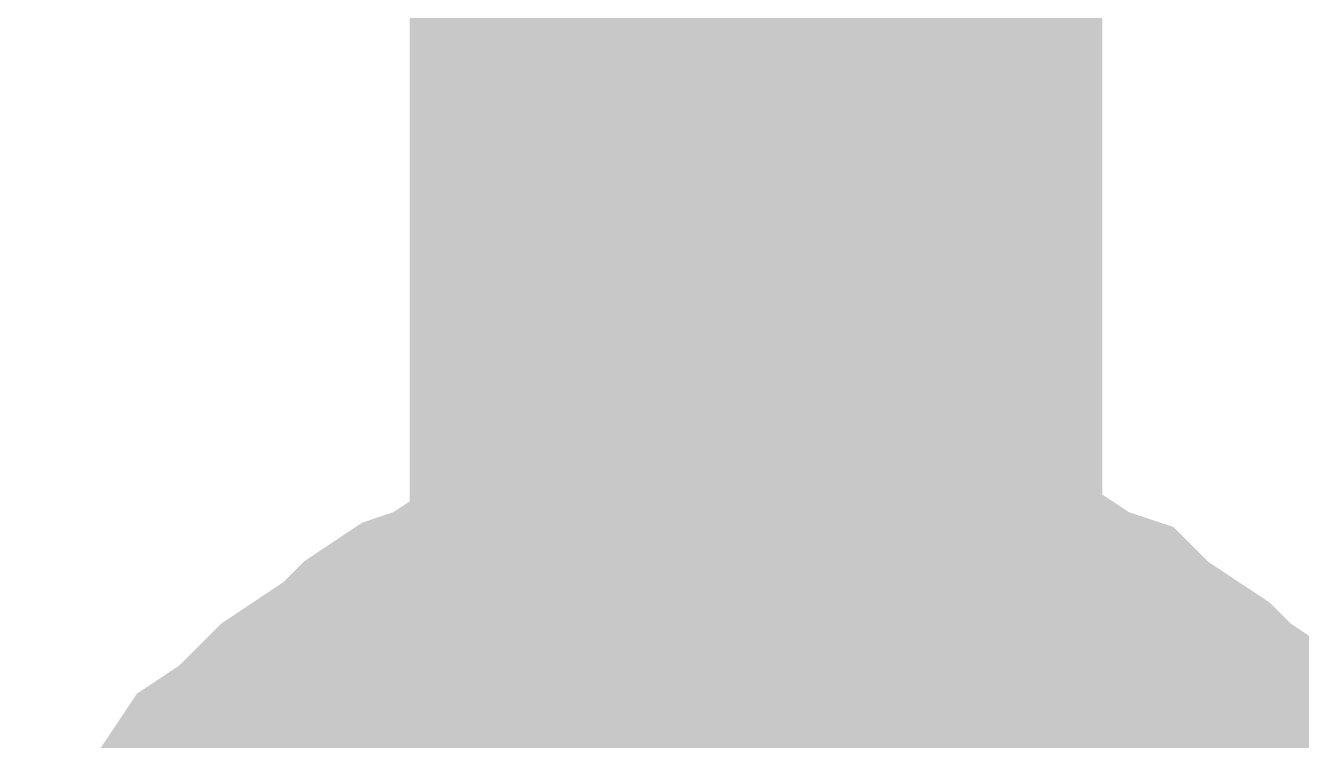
# Model space of a CAD drawing. Header units: inches. Extents: x 0 to 841, y 0 to 594.
# Drawn here: x 309.218 to 310.597, y 233.071 to 233.844 of the extents above; entities that cross this region are included whole.
import ezdxf

# ---------------------------------------------------------------- set-up
doc = ezdxf.new("R2010")
doc.units = ezdxf.units.IN
doc.layers.add('Sheet', color=255, linetype='Continuous')

msp = doc.modelspace()

# ---------------------------------------------------------------- linework, layer by layer
at = {"layer": 'Sheet'}
for points in [[(310.0076, 237.4944, 0.7493, 0.7493, 0), (310.0076, 232.4973, 0.7493, 0.7493, 0)], [(309.3675, 232.8903, 0.2997, 0.2997, 0), (309.3788, 232.924, 0.2997, 0.2997, 0), (309.4012, 232.9465, 0.2997, 0.2997, 0), (309.4237, 232.9802, 0.2997, 0.2997, 0), (309.4461, 233.0138, 0.2997, 0.2997, 0), (309.4798, 233.0363, 0.2997, 0.2997, 0), (309.5023, 233.0588, 0.2997, 0.2997, 0), (309.5247, 233.0812, 0.2997, 0.2997, 0), (309.5584, 233.1037, 0.2997, 0.2997, 0), (309.5921, 233.1261, 0.2997, 0.2997, 0), (309.6146, 233.1486, 0.2997, 0.2997, 0), (309.6483, 233.1711, 0.2997, 0.2997, 0), (309.6819, 233.1823, 0.2997, 0.2997, 0), (309.7156, 233.2047, 0.2997, 0.2997, 0), (309.7493, 233.216, 0.2997, 0.2997, 0), (309.783, 233.2272, 0.2997, 0.2997, 0), (309.8167, 233.2384, 0.2997, 0.2997, 0), (309.8504, 233.2497, 0.2997, 0.2997, 0), (309.8953, 233.2497, 0.2997, 0.2997, 0), (309.929, 233.2609, 0.2997, 0.2997, 0), (309.9739, 233.2609, 0.2997, 0.2997, 0), (310.0076, 233.2609, 0.2997, 0.2997, 0)], [(309.3675, 232.8903, 0.2997, 0.2997, 0), (309.3788, 232.924, 0.2997, 0.2997, 0), (309.4012, 232.9465, 0.2997, 0.2997, 0), (309.4237, 232.9802, 0.2997, 0.2997, 0), (309.4461, 233.0138, 0.2997, 0.2997, 0), (309.4798, 233.0363, 0.2997, 0.2997, 0), (309.5023, 233.0588, 0.2997, 0.2997, 0), (309.5247, 233.0812, 0.2997, 0.2997, 0), (309.5584, 233.1037, 0.2997, 0.2997, 0), (309.5921, 233.1261, 0.2997, 0.2997, 0), (309.6146, 233.1486, 0.2997, 0.2997, 0), (309.6483, 233.1711, 0.2997, 0.2997, 0), (309.6819, 233.1823, 0.2997, 0.2997, 0), (309.7156, 233.2047, 0.2997, 0.2997, 0), (309.7493, 233.216, 0.2997, 0.2997, 0), (309.783, 233.2272, 0.2997, 0.2997, 0), (309.8167, 233.2384, 0.2997, 0.2997, 0), (309.8504, 233.2497, 0.2997, 0.2997, 0), (309.8953, 233.2497, 0.2997, 0.2997, 0), (309.929, 233.2609, 0.2997, 0.2997, 0), (309.9739, 233.2609, 0.2997, 0.2997, 0), (310.0076, 233.2609, 0.2997, 0.2997, 0)], [(310.0076, 233.2609, 0.2997, 0.2997, 0), (310.0076, 233.2609, 0.2997, 0.2997, 0)], [(310.0076, 233.2609, 0.2997, 0.2997, 0), (310.0525, 233.2609, 0.2997, 0.2997, 0), (310.0862, 233.2609, 0.2997, 0.2997, 0), (310.1199, 233.2497, 0.2997, 0.2997, 0), (310.1648, 233.2497, 0.2997, 0.2997, 0), (310.1985, 233.2384, 0.2997, 0.2997, 0), (310.2322, 233.2272, 0.2997, 0.2997, 0), (310.2771, 233.216, 0.2997, 0.2997, 0), (310.3108, 233.2047, 0.2997, 0.2997, 0), (310.3445, 233.1823, 0.2997, 0.2997, 0), (310.3781, 233.1711, 0.2997, 0.2997, 0), (310.4006, 233.1486, 0.2997, 0.2997, 0), (310.4343, 233.1261, 0.2997, 0.2997, 0), (310.468, 233.1037, 0.2997, 0.2997, 0), (310.4904, 233.0812, 0.2997, 0.2997, 0), (310.5241, 233.0588, 0.2997, 0.2997, 0), (310.5466, 233.0363, 0.2997, 0.2997, 0), (310.569, 233.0138, 0.2997, 0.2997, 0), (310.6027, 232.9802, 0.2997, 0.2997, 0), (310.6252, 232.9465, 0.2997, 0.2997, 0), (310.6476, 232.924, 0.2997, 0.2997, 0), (310.6589, 232.8903, 0.2997, 0.2997, 0)], [(310.0076, 233.2609, 0.2997, 0.2997, 0), (310.0076, 233.2609, 0.2997, 0.2997, 0)], [(310.0076, 233.2609, 0.2997, 0.2997, 0), (310.0525, 233.2609, 0.2997, 0.2997, 0), (310.0862, 233.2609, 0.2997, 0.2997, 0), (310.1199, 233.2497, 0.2997, 0.2997, 0), (310.1648, 233.2497, 0.2997, 0.2997, 0), (310.1985, 233.2384, 0.2997, 0.2997, 0), (310.2322, 233.2272, 0.2997, 0.2997, 0), (310.2771, 233.216, 0.2997, 0.2997, 0), (310.3108, 233.2047, 0.2997, 0.2997, 0), (310.3445, 233.1823, 0.2997, 0.2997, 0), (310.3781, 233.1711, 0.2997, 0.2997, 0), (310.4006, 233.1486, 0.2997, 0.2997, 0), (310.4343, 233.1261, 0.2997, 0.2997, 0), (310.468, 233.1037, 0.2997, 0.2997, 0), (310.4904, 233.0812, 0.2997, 0.2997, 0), (310.5241, 233.0588, 0.2997, 0.2997, 0), (310.5466, 233.0363, 0.2997, 0.2997, 0), (310.569, 233.0138, 0.2997, 0.2997, 0), (310.6027, 232.9802, 0.2997, 0.2997, 0), (310.6252, 232.9465, 0.2997, 0.2997, 0), (310.6476, 232.924, 0.2997, 0.2997, 0), (310.6589, 232.8903, 0.2997, 0.2997, 0)], [(309.4461, 233.0138, 0.0991, 0.0991, 0), (309.4798, 233.0363, 0.0991, 0.0991, 0), (309.5023, 233.0588, 0.0991, 0.0991, 0), (309.5247, 233.0812, 0.0991, 0.0991, 0), (309.5584, 233.1037, 0.0991, 0.0991, 0), (309.5921, 233.1261, 0.0991, 0.0991, 0), (309.6146, 233.1486, 0.0991, 0.0991, 0), (309.6483, 233.1711, 0.0991, 0.0991, 0), (309.6819, 233.1823, 0.0991, 0.0991, 0), (309.7156, 233.2047, 0.0991, 0.0991, 0), (309.7493, 233.216, 0.0991, 0.0991, 0), (309.783, 233.2272, 0.0991, 0.0991, 0), (309.8167, 233.2384, 0.0991, 0.0991, 0), (309.8504, 233.2497, 0.0991, 0.0991, 0), (309.8953, 233.2497, 0.0991, 0.0991, 0), (309.929, 233.2609, 0.0991, 0.0991, 0), (309.9739, 233.2609, 0.0991, 0.0991, 0), (310.0076, 233.2609, 0.0991, 0.0991, 0)], [(309.4461, 233.0138, 0.0991, 0.0991, 0), (309.4798, 233.0363, 0.0991, 0.0991, 0), (309.5023, 233.0588, 0.0991, 0.0991, 0), (309.5247, 233.0812, 0.0991, 0.0991, 0), (309.5584, 233.1037, 0.0991, 0.0991, 0), (309.5921, 233.1261, 0.0991, 0.0991, 0), (309.6146, 233.1486, 0.0991, 0.0991, 0), (309.6483, 233.1711, 0.0991, 0.0991, 0), (309.6819, 233.1823, 0.0991, 0.0991, 0), (309.7156, 233.2047, 0.0991, 0.0991, 0), (309.7493, 233.216, 0.0991, 0.0991, 0), (309.783, 233.2272, 0.0991, 0.0991, 0), (309.8167, 233.2384, 0.0991, 0.0991, 0), (309.8504, 233.2497, 0.0991, 0.0991, 0), (309.8953, 233.2497, 0.0991, 0.0991, 0), (309.929, 233.2609, 0.0991, 0.0991, 0), (309.9739, 233.2609, 0.0991, 0.0991, 0), (310.0076, 233.2609, 0.0991, 0.0991, 0)], [(310.0076, 233.2609, 0.0991, 0.0991, 0), (310.0076, 233.2609, 0.0991, 0.0991, 0)], [(310.0076, 233.2609, 0.0991, 0.0991, 0), (310.0525, 233.2609, 0.0991, 0.0991, 0), (310.0862, 233.2609, 0.0991, 0.0991, 0), (310.1199, 233.2497, 0.0991, 0.0991, 0), (310.1648, 233.2497, 0.0991, 0.0991, 0), (310.1985, 233.2384, 0.0991, 0.0991, 0), (310.2322, 233.2272, 0.0991, 0.0991, 0), (310.2771, 233.216, 0.0991, 0.0991, 0), (310.3108, 233.2047, 0.0991, 0.0991, 0), (310.3445, 233.1823, 0.0991, 0.0991, 0), (310.3781, 233.1711, 0.0991, 0.0991, 0), (310.4006, 233.1486, 0.0991, 0.0991, 0), (310.4343, 233.1261, 0.0991, 0.0991, 0), (310.468, 233.1037, 0.0991, 0.0991, 0), (310.4904, 233.0812, 0.0991, 0.0991, 0), (310.5241, 233.0588, 0.0991, 0.0991, 0), (310.5466, 233.0363, 0.0991, 0.0991, 0), (310.569, 233.0138, 0.0991, 0.0991, 0), (310.6027, 232.9802, 0.0991, 0.0991, 0), (310.6252, 232.9465, 0.0991, 0.0991, 0), (310.6476, 232.924, 0.0991, 0.0991, 0)], [(310.0076, 233.2609, 0.0991, 0.0991, 0), (310.0076, 233.2609, 0.0991, 0.0991, 0)], [(310.0076, 233.2609, 0.0991, 0.0991, 0), (310.0525, 233.2609, 0.0991, 0.0991, 0), (310.0862, 233.2609, 0.0991, 0.0991, 0), (310.1199, 233.2497, 0.0991, 0.0991, 0), (310.1648, 233.2497, 0.0991, 0.0991, 0), (310.1985, 233.2384, 0.0991, 0.0991, 0), (310.2322, 233.2272, 0.0991, 0.0991, 0), (310.2771, 233.216, 0.0991, 0.0991, 0), (310.3108, 233.2047, 0.0991, 0.0991, 0), (310.3445, 233.1823, 0.0991, 0.0991, 0), (310.3781, 233.1711, 0.0991, 0.0991, 0), (310.4006, 233.1486, 0.0991, 0.0991, 0), (310.4343, 233.1261, 0.0991, 0.0991, 0), (310.468, 233.1037, 0.0991, 0.0991, 0), (310.4904, 233.0812, 0.0991, 0.0991, 0), (310.5241, 233.0588, 0.0991, 0.0991, 0), (310.5466, 233.0363, 0.0991, 0.0991, 0), (310.569, 233.0138, 0.0991, 0.0991, 0), (310.6027, 232.9802, 0.0991, 0.0991, 0), (310.6252, 232.9465, 0.0991, 0.0991, 0), (310.6476, 232.924, 0.0991, 0.0991, 0)], [(309.7269, 232.9128, 0.2997, 0.2997, 0), (309.7493, 232.9352, 0.2997, 0.2997, 0), (309.7605, 232.9465, 0.2997, 0.2997, 0), (309.783, 232.9577, 0.2997, 0.2997, 0), (309.8055, 232.9577, 0.2997, 0.2997, 0), (309.8279, 232.9689, 0.2997, 0.2997, 0), (309.8616, 232.9802, 0.2997, 0.2997, 0), (309.8841, 232.9914, 0.2997, 0.2997, 0), (309.9065, 232.9914, 0.2997, 0.2997, 0), (309.929, 232.9914, 0.2997, 0.2997, 0), (309.9514, 233.0026, 0.2997, 0.2997, 0), (309.9851, 233.0026, 0.2997, 0.2997, 0), (310.0076, 233.0026, 0.2997, 0.2997, 0)], [(309.7269, 232.9128, 0.2997, 0.2997, 0), (309.7493, 232.9352, 0.2997, 0.2997, 0), (309.7605, 232.9465, 0.2997, 0.2997, 0), (309.783, 232.9577, 0.2997, 0.2997, 0), (309.8055, 232.9577, 0.2997, 0.2997, 0), (309.8279, 232.9689, 0.2997, 0.2997, 0), (309.8616, 232.9802, 0.2997, 0.2997, 0), (309.8841, 232.9914, 0.2997, 0.2997, 0), (309.9065, 232.9914, 0.2997, 0.2997, 0), (309.929, 232.9914, 0.2997, 0.2997, 0), (309.9514, 233.0026, 0.2997, 0.2997, 0), (309.9851, 233.0026, 0.2997, 0.2997, 0), (310.0076, 233.0026, 0.2997, 0.2997, 0)], [(310.0076, 233.0026, 0.2997, 0.2997, 0), (310.0076, 233.0026, 0.2997, 0.2997, 0)], [(310.0076, 233.0026, 0.2997, 0.2997, 0), (310.03, 233.0026, 0.2997, 0.2997, 0), (310.0637, 233.0026, 0.2997, 0.2997, 0), (310.0862, 232.9914, 0.2997, 0.2997, 0), (310.1086, 232.9914, 0.2997, 0.2997, 0), (310.1311, 232.9914, 0.2997, 0.2997, 0), (310.1648, 232.9802, 0.2997, 0.2997, 0), (310.1872, 232.9689, 0.2997, 0.2997, 0), (310.2097, 232.9577, 0.2997, 0.2997, 0), (310.2322, 232.9577, 0.2997, 0.2997, 0), (310.2546, 232.9465, 0.2997, 0.2997, 0), (310.2771, 232.9352, 0.2997, 0.2997, 0), (310.2995, 232.9128, 0.2997, 0.2997, 0)], [(310.0076, 233.0026, 0.2997, 0.2997, 0), (310.0076, 233.0026, 0.2997, 0.2997, 0)], [(310.0076, 233.0026, 0.2997, 0.2997, 0), (310.03, 233.0026, 0.2997, 0.2997, 0), (310.0637, 233.0026, 0.2997, 0.2997, 0), (310.0862, 232.9914, 0.2997, 0.2997, 0), (310.1086, 232.9914, 0.2997, 0.2997, 0), (310.1311, 232.9914, 0.2997, 0.2997, 0), (310.1648, 232.9802, 0.2997, 0.2997, 0), (310.1872, 232.9689, 0.2997, 0.2997, 0), (310.2097, 232.9577, 0.2997, 0.2997, 0), (310.2322, 232.9577, 0.2997, 0.2997, 0), (310.2546, 232.9465, 0.2997, 0.2997, 0), (310.2771, 232.9352, 0.2997, 0.2997, 0), (310.2995, 232.9128, 0.2997, 0.2997, 0)]]:
    msp.add_lwpolyline(points, format="xyseb", dxfattribs=at)

doc.saveas('drawing.dxf')
